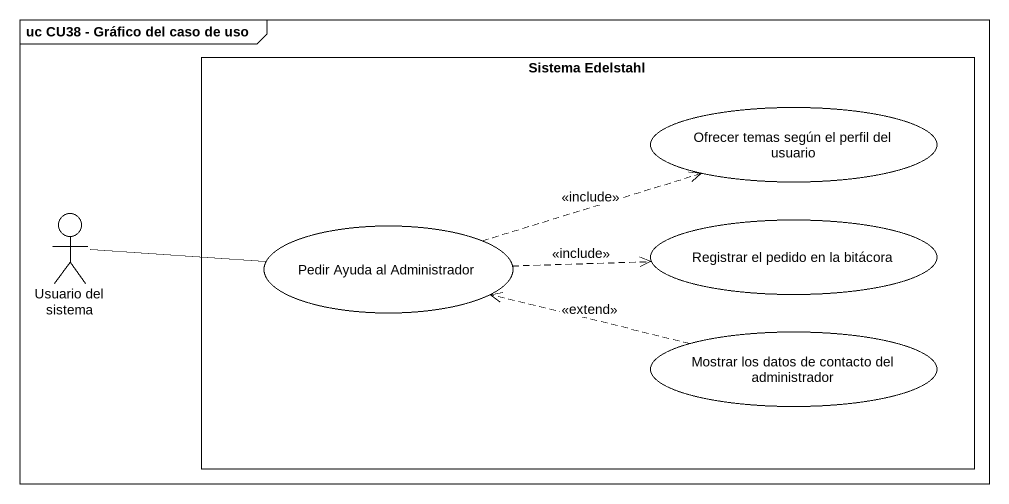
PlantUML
@startuml
mainframe uc CU38 - Gráfico del caso de uso
rectangle "Sistema Edelstahl" as Sistema_Edelstahl {
  usecase "Ofrecer temas según el perfil del usuario" as Ofrecer_temas_según_el
  usecase "Pedir Ayuda al Administrador" as Pedir_Ayuda_al_Administrador
  usecase "Registrar el pedido en la bitácora" as Registrar_el_pedido_en_la
  usecase "Mostrar los datos de contacto del administrador" as Mostrar_los_datos_de
}
actor "Usuario del sistema" as Usuario_del_sistema
Usuario_del_sistema -right- Pedir_Ayuda_al_Administrador
Pedir_Ayuda_al_Administrador .right.> Ofrecer_temas_según_el : <<include>>
Pedir_Ayuda_al_Administrador .right.> Registrar_el_pedido_en_la : <<include>>
Mostrar_los_datos_de .left.> Pedir_Ayuda_al_Administrador : <<extend>>
@enduml
